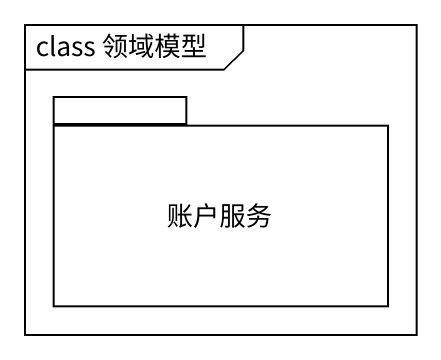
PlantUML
@startuml
mainframe class 领域模型
package 账户服务 {
}
@enduml
